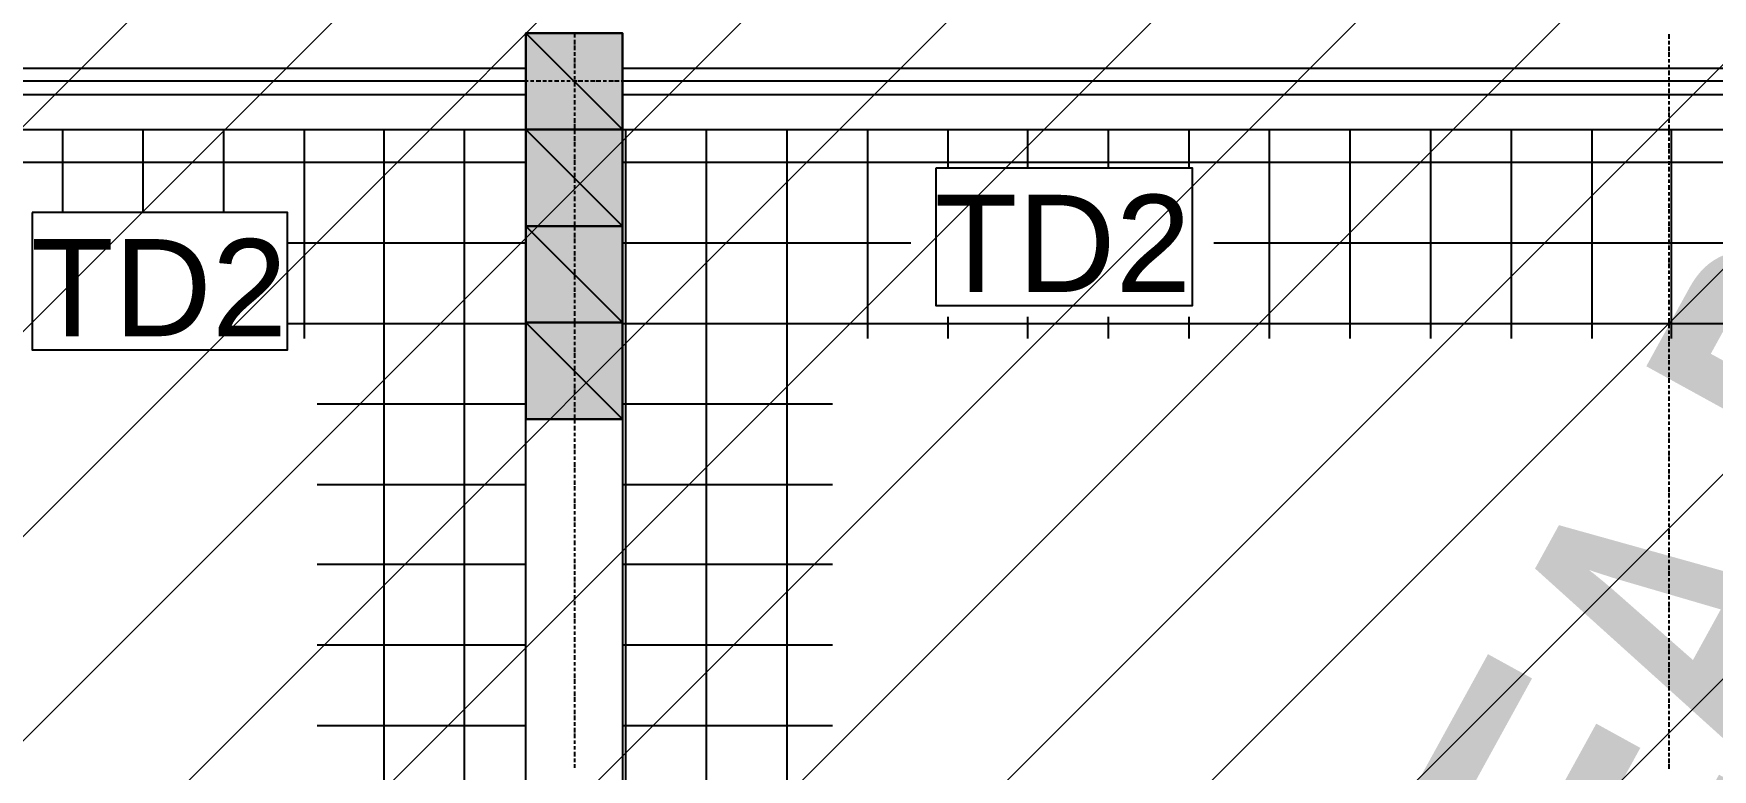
# Model space of a CAD drawing. Header units: metres. Extents: x 2.9 to 42.8, y 1.7 to 28.7.
# Drawn here: x 6.666 to 9.275, y 15.181 to 16.324 of the extents above; entities that cross this region are included whole.
import ezdxf

# ---------------------------------------------------------------- set-up
doc = ezdxf.new("R2010")
doc.units = ezdxf.units.M
for name, color, linetype in [('AMARILLO', 2, 'Continuous'), ('MAGENTA', 6, 'Continuous'), ('NEGRO', 7, 'Continuous'), ('RELLENO_MAGENTA', 6, 'Continuous'), ('TEXTO', 7, 'Continuous')]:
    doc.layers.add(name, color=color, linetype=linetype)
doc.layers.add('RGB_147_149_152', color=7, linetype='Continuous', true_color=0x939598)
doc.styles.add('ArialMT', font='arial.ttf')
doc.styles.add('ArialNarrow_Bold', font='ARIALNB.TTF')

msp = doc.modelspace()

# ---------------------------------------------------------------- hatches: boundary and pattern name
at = {"layer": 'RELLENO_MAGENTA'}
h = msp.add_hatch(color=256, dxfattribs=at)
h.dxf.hatch_style = 1
h.paths.add_polyline_path([(7.5812, 16.3248), (7.4313, 16.3248), (7.5812, 16.1749), (7.5812, 16.3248)])
h.paths.add_polyline_path([(7.4313, 16.3248), (7.5812, 16.1749), (7.4313, 16.1749), (7.4313, 16.3248)])
h = msp.add_hatch(color=256, dxfattribs=at)
h.dxf.hatch_style = 1
h.paths.add_polyline_path([(7.5812, 16.1749), (7.4313, 16.1749), (7.5812, 16.0249), (7.5812, 16.1749)])
h.paths.add_polyline_path([(7.4313, 16.1749), (7.5812, 16.0249), (7.4313, 16.0249), (7.4313, 16.1749)])
h = msp.add_hatch(color=256, dxfattribs=at)
h.dxf.hatch_style = 1
h.paths.add_polyline_path([(7.5812, 16.0249), (7.4313, 16.0249), (7.5812, 15.875), (7.5812, 16.0249)])
h.paths.add_polyline_path([(7.4313, 16.0249), (7.5812, 15.875), (7.4313, 15.875), (7.4313, 16.0249)])
h = msp.add_hatch(color=256, dxfattribs=at)
h.dxf.hatch_style = 1
h.paths.add_polyline_path([(7.5812, 15.875), (7.4313, 15.875), (7.5812, 15.7251), (7.5812, 15.875)])
h.paths.add_polyline_path([(7.4313, 15.875), (7.5812, 15.7251), (7.4313, 15.7251), (7.4313, 15.875)])

# ---------------------------------------------------------------- linework, layer by layer
at = {"layer": 'AMARILLO', "lineweight": -3}
for points in [[(7.5071, 16.3177), (7.5071, 16.323)], [(7.5071, 16.3072), (7.5071, 16.3142)], [(7.5071, 16.2983), (7.5071, 16.3054)], [(9.2075, 16.316), (9.2075, 16.323)], [(9.2075, 16.3072), (9.2075, 16.3124)], [(9.2075, 16.2966), (9.2075, 16.3036)], [(7.5071, 16.2895), (7.5071, 16.2948)], [(7.5071, 16.2789), (7.5071, 16.286)], [(7.5071, 16.2701), (7.5071, 16.2772)], [(9.2075, 16.2878), (9.2075, 16.2948)], [(9.2075, 16.2789), (9.2075, 16.2842)], [(9.2075, 16.2701), (9.2075, 16.2754)], [(6.5317, 16.2701), (7.4313, 16.2701)], [(6.6693, 16.2507), (6.6763, 16.2507)], [(6.6781, 16.2507), (6.6851, 16.2507)], [(6.6887, 16.2507), (6.694, 16.2507)], [(6.6975, 16.2507), (6.7045, 16.2507)], [(6.7063, 16.2507), (6.7134, 16.2507)], [(6.7169, 16.2507), (6.7222, 16.2507)], [(6.7257, 16.2507), (6.7328, 16.2507)], [(6.7345, 16.2507), (6.7416, 16.2507)], [(6.7451, 16.2507), (6.7504, 16.2507)], [(6.7539, 16.2507), (6.7592, 16.2507)], [(6.7627, 16.2507), (6.7698, 16.2507)], [(6.7733, 16.2507), (6.7786, 16.2507)], [(6.7822, 16.2507), (6.7874, 16.2507)], [(6.791, 16.2507), (6.798, 16.2507)], [(6.8016, 16.2507), (6.8068, 16.2507)], [(6.8104, 16.2507), (6.8157, 16.2507)], [(6.8192, 16.2507), (6.8262, 16.2507)], [(6.828, 16.2507), (6.8351, 16.2507)], [(6.8386, 16.2507), (6.8439, 16.2507)], [(6.8474, 16.2507), (6.8545, 16.2507)], [(6.8562, 16.2507), (6.8633, 16.2507)], [(6.8668, 16.2507), (6.8721, 16.2507)], [(6.8756, 16.2507), (6.8827, 16.2507)], [(6.8845, 16.2507), (6.8915, 16.2507)], [(6.895, 16.2507), (6.9003, 16.2507)], [(6.9039, 16.2507), (6.9109, 16.2507)], [(6.9127, 16.2507), (6.9197, 16.2507)], [(6.9233, 16.2507), (6.9286, 16.2507)], [(6.9321, 16.2507), (6.9374, 16.2507)], [(6.9409, 16.2507), (6.948, 16.2507)], [(6.9515, 16.2507), (6.9568, 16.2507)], [(6.9603, 16.2507), (6.9656, 16.2507)], [(6.9691, 16.2507), (6.9762, 16.2507)], [(6.9797, 16.2507), (6.985, 16.2507)], [(6.9885, 16.2507), (6.9938, 16.2507)], [(6.9973, 16.2507), (7.0044, 16.2507)], [(7.0062, 16.2507), (7.0132, 16.2507)], [(7.0168, 16.2507), (7.022, 16.2507)], [(7.0256, 16.2507), (7.0326, 16.2507)], [(7.0344, 16.2507), (7.0414, 16.2507)], [(7.045, 16.2507), (7.0503, 16.2507)], [(7.0538, 16.2507), (7.0608, 16.2507)], [(7.0626, 16.2507), (7.0697, 16.2507)], [(7.0732, 16.2507), (7.0785, 16.2507)], [(7.082, 16.2507), (7.0891, 16.2507)], [(7.0908, 16.2507), (7.0979, 16.2507)], [(7.1014, 16.2507), (7.1067, 16.2507)], [(7.1102, 16.2507), (7.1155, 16.2507)], [(7.1191, 16.2507), (7.1261, 16.2507)], [(7.1296, 16.2507), (7.1349, 16.2507)], [(7.1385, 16.2507), (7.1437, 16.2507)], [(7.1473, 16.2507), (7.1543, 16.2507)], [(7.1561, 16.2507), (7.1632, 16.2507)], [(7.1667, 16.2507), (7.172, 16.2507)], [(7.1755, 16.2507), (7.1826, 16.2507)], [(7.1843, 16.2507), (7.1914, 16.2507)], [(7.1949, 16.2507), (7.2002, 16.2507)], [(7.2037, 16.2507), (7.2108, 16.2507)], [(7.2125, 16.2507), (7.2196, 16.2507)], [(7.2231, 16.2507), (7.2284, 16.2507)], [(7.2319, 16.2507), (7.239, 16.2507)], [(7.2408, 16.2507), (7.2478, 16.2507)], [(7.2513, 16.2507), (7.2566, 16.2507)], [(7.2602, 16.2507), (7.2672, 16.2507)], [(7.269, 16.2507), (7.276, 16.2507)], [(7.2796, 16.2507), (7.2849, 16.2507)], [(7.2884, 16.2507), (7.2937, 16.2507)], [(7.2972, 16.2507), (7.3043, 16.2507)], [(7.3078, 16.2507), (7.3131, 16.2507)], [(7.3166, 16.2507), (7.3219, 16.2507)], [(7.3254, 16.2507), (7.3325, 16.2507)], [(7.3343, 16.2507), (7.3413, 16.2507)], [(7.3448, 16.2507), (7.3501, 16.2507)], [(7.3537, 16.2507), (7.3607, 16.2507)], [(7.3625, 16.2507), (7.3695, 16.2507)], [(7.3731, 16.2507), (7.3783, 16.2507)], [(7.3819, 16.2507), (7.3889, 16.2507)], [(7.3907, 16.2507), (7.3977, 16.2507)], [(7.4013, 16.2507), (7.4066, 16.2507)], [(7.4101, 16.2507), (7.4172, 16.2507)], [(7.4189, 16.2507), (7.426, 16.2507)], [(7.4295, 16.2507), (7.4348, 16.2507)], [(7.4383, 16.2507), (7.4436, 16.2507)], [(7.4471, 16.2507), (7.4542, 16.2507)], [(7.4577, 16.2507), (7.463, 16.2507)], [(7.4665, 16.2507), (7.4718, 16.2507)], [(7.4754, 16.2507), (7.4824, 16.2507)], [(7.4859, 16.2507), (7.4912, 16.2507)], [(7.4948, 16.2507), (7.5001, 16.2507)], [(7.5036, 16.2507), (7.5106, 16.2507)], [(7.5071, 16.2613), (7.5071, 16.2666)], [(7.5071, 16.2525), (7.5071, 16.2578)], [(7.5124, 16.2507), (7.5195, 16.2507)], [(7.523, 16.2507), (7.5283, 16.2507)], [(7.5318, 16.2507), (7.5389, 16.2507)], [(7.5406, 16.2507), (7.5477, 16.2507)], [(7.5512, 16.2507), (7.5565, 16.2507)], [(7.56, 16.2507), (7.5671, 16.2507)], [(7.5688, 16.2507), (7.5759, 16.2507)], [(7.5794, 16.2507), (7.5847, 16.2507)], [(7.5812, 16.2701), (11.2818, 16.2701)], [(7.5883, 16.2507), (7.5953, 16.2507)], [(7.5971, 16.2507), (7.6041, 16.2507)], [(7.6077, 16.2507), (7.6129, 16.2507)], [(7.6165, 16.2507), (7.6218, 16.2507)], [(7.6253, 16.2507), (7.6323, 16.2507)], [(7.6359, 16.2507), (7.6412, 16.2507)], [(7.6447, 16.2507), (7.65, 16.2507)], [(7.6535, 16.2507), (7.6606, 16.2507)], [(7.6641, 16.2507), (7.6694, 16.2507)], [(7.6729, 16.2507), (7.6782, 16.2507)], [(7.6817, 16.2507), (7.6888, 16.2507)], [(7.6906, 16.2507), (7.6976, 16.2507)], [(7.7011, 16.2507), (7.7064, 16.2507)], [(7.71, 16.2507), (7.717, 16.2507)], [(7.7188, 16.2507), (7.7258, 16.2507)], [(7.7294, 16.2507), (7.7347, 16.2507)], [(7.7382, 16.2507), (7.7452, 16.2507)], [(7.747, 16.2507), (7.7541, 16.2507)], [(7.7576, 16.2507), (7.7629, 16.2507)], [(7.7664, 16.2507), (7.7735, 16.2507)], [(7.7752, 16.2507), (7.7823, 16.2507)], [(7.7858, 16.2507), (7.7911, 16.2507)], [(7.7946, 16.2507), (7.7999, 16.2507)], [(7.8034, 16.2507), (7.8105, 16.2507)], [(7.814, 16.2507), (7.8193, 16.2507)], [(7.8228, 16.2507), (7.8281, 16.2507)], [(7.8317, 16.2507), (7.8387, 16.2507)], [(7.8423, 16.2507), (7.8475, 16.2507)], [(7.8511, 16.2507), (7.8564, 16.2507)], [(7.8599, 16.2507), (7.8669, 16.2507)], [(7.8687, 16.2507), (7.8758, 16.2507)], [(7.8793, 16.2507), (7.8846, 16.2507)], [(7.8881, 16.2507), (7.8952, 16.2507)], [(7.8969, 16.2507), (7.904, 16.2507)], [(7.9075, 16.2507), (7.9128, 16.2507)], [(7.9163, 16.2507), (7.9234, 16.2507)], [(7.9252, 16.2507), (7.9322, 16.2507)], [(7.9357, 16.2507), (7.941, 16.2507)], [(7.9446, 16.2507), (7.9516, 16.2507)], [(7.9534, 16.2507), (7.9604, 16.2507)], [(7.964, 16.2507), (7.9693, 16.2507)], [(7.9728, 16.2507), (7.9781, 16.2507)], [(7.9816, 16.2507), (7.9887, 16.2507)], [(7.9922, 16.2507), (7.9975, 16.2507)], [(8.001, 16.2507), (8.0063, 16.2507)], [(8.0098, 16.2507), (8.0169, 16.2507)], [(8.0186, 16.2507), (8.0257, 16.2507)], [(8.0292, 16.2507), (8.0345, 16.2507)], [(8.038, 16.2507), (8.0451, 16.2507)], [(8.0469, 16.2507), (8.0539, 16.2507)], [(8.0574, 16.2507), (8.0627, 16.2507)], [(8.0663, 16.2507), (8.0733, 16.2507)], [(8.0751, 16.2507), (8.0821, 16.2507)], [(8.0857, 16.2507), (8.091, 16.2507)], [(8.0945, 16.2507), (8.1015, 16.2507)], [(8.1033, 16.2507), (8.1104, 16.2507)], [(8.1139, 16.2507), (8.1192, 16.2507)], [(8.1227, 16.2507), (8.1298, 16.2507)], [(8.1315, 16.2507), (8.1386, 16.2507)], [(8.1421, 16.2507), (8.1474, 16.2507)], [(8.1509, 16.2507), (8.1562, 16.2507)], [(8.1598, 16.2507), (8.1668, 16.2507)], [(8.1703, 16.2507), (8.1756, 16.2507)], [(8.1792, 16.2507), (8.1844, 16.2507)], [(8.188, 16.2507), (8.195, 16.2507)], [(8.1968, 16.2507), (8.2038, 16.2507)], [(8.2074, 16.2507), (8.2127, 16.2507)], [(8.2162, 16.2507), (8.2233, 16.2507)], [(8.225, 16.2507), (8.2321, 16.2507)], [(8.2356, 16.2507), (8.2409, 16.2507)], [(8.2444, 16.2507), (8.2515, 16.2507)], [(8.2532, 16.2507), (8.2603, 16.2507)], [(8.2638, 16.2507), (8.2691, 16.2507)], [(8.2726, 16.2507), (8.2797, 16.2507)], [(8.2815, 16.2507), (8.2885, 16.2507)], [(8.292, 16.2507), (8.2973, 16.2507)], [(8.3009, 16.2507), (8.3062, 16.2507)], [(8.3097, 16.2507), (8.3167, 16.2507)], [(8.3203, 16.2507), (8.3256, 16.2507)], [(8.3291, 16.2507), (8.3344, 16.2507)], [(8.3379, 16.2507), (8.345, 16.2507)], [(8.3485, 16.2507), (8.3538, 16.2507)], [(8.3573, 16.2507), (8.3626, 16.2507)], [(8.3661, 16.2507), (8.3732, 16.2507)], [(8.3749, 16.2507), (8.382, 16.2507)], [(8.3855, 16.2507), (8.3908, 16.2507)], [(8.3943, 16.2507), (8.4014, 16.2507)], [(8.4032, 16.2507), (8.4102, 16.2507)], [(8.4137, 16.2507), (8.419, 16.2507)], [(8.4226, 16.2507), (8.4296, 16.2507)], [(8.4314, 16.2507), (8.4384, 16.2507)], [(8.442, 16.2507), (8.4473, 16.2507)], [(8.4508, 16.2507), (8.4578, 16.2507)], [(8.4596, 16.2507), (8.4667, 16.2507)], [(8.4702, 16.2507), (8.4755, 16.2507)], [(8.479, 16.2507), (8.4843, 16.2507)], [(8.4878, 16.2507), (8.4949, 16.2507)], [(8.4984, 16.2507), (8.5037, 16.2507)], [(8.5072, 16.2507), (8.5125, 16.2507)], [(8.5161, 16.2507), (8.5231, 16.2507)], [(8.5266, 16.2507), (8.5319, 16.2507)], [(8.5355, 16.2507), (8.5408, 16.2507)], [(8.5443, 16.2507), (8.5513, 16.2507)], [(8.5531, 16.2507), (8.5602, 16.2507)], [(8.5637, 16.2507), (8.569, 16.2507)], [(8.5725, 16.2507), (8.5796, 16.2507)], [(8.5813, 16.2507), (8.5884, 16.2507)], [(8.5919, 16.2507), (8.5972, 16.2507)], [(8.6007, 16.2507), (8.6078, 16.2507)], [(8.6095, 16.2507), (8.6166, 16.2507)], [(8.6201, 16.2507), (8.6254, 16.2507)], [(8.6289, 16.2507), (8.636, 16.2507)], [(8.6378, 16.2507), (8.6448, 16.2507)], [(8.6483, 16.2507), (8.6536, 16.2507)], [(8.6572, 16.2507), (8.6625, 16.2507)], [(8.666, 16.2507), (8.673, 16.2507)], [(8.6766, 16.2507), (8.6819, 16.2507)], [(8.6854, 16.2507), (8.6907, 16.2507)], [(8.6942, 16.2507), (8.7013, 16.2507)], [(8.7048, 16.2507), (8.7101, 16.2507)], [(8.7136, 16.2507), (8.7189, 16.2507)], [(8.7224, 16.2507), (8.7295, 16.2507)], [(8.7312, 16.2507), (8.7383, 16.2507)], [(8.7418, 16.2507), (8.7471, 16.2507)], [(8.7507, 16.2507), (8.7577, 16.2507)], [(8.7595, 16.2507), (8.7665, 16.2507)], [(8.7701, 16.2507), (8.7753, 16.2507)], [(8.7789, 16.2507), (8.7859, 16.2507)], [(8.7877, 16.2507), (8.7948, 16.2507)], [(8.7983, 16.2507), (8.8036, 16.2507)], [(8.8071, 16.2507), (8.8142, 16.2507)], [(8.8159, 16.2507), (8.823, 16.2507)], [(8.8265, 16.2507), (8.8318, 16.2507)], [(8.8353, 16.2507), (8.8406, 16.2507)], [(8.8441, 16.2507), (8.8512, 16.2507)], [(8.8547, 16.2507), (8.86, 16.2507)], [(8.8635, 16.2507), (8.8688, 16.2507)], [(8.8724, 16.2507), (8.8794, 16.2507)], [(8.8812, 16.2507), (8.8882, 16.2507)], [(8.8918, 16.2507), (8.8971, 16.2507)], [(8.9006, 16.2507), (8.9076, 16.2507)], [(8.9094, 16.2507), (8.9165, 16.2507)], [(8.92, 16.2507), (8.9253, 16.2507)], [(8.9288, 16.2507), (8.9359, 16.2507)], [(8.9376, 16.2507), (8.9447, 16.2507)], [(8.9482, 16.2507), (8.9535, 16.2507)], [(8.957, 16.2507), (8.9641, 16.2507)], [(8.9658, 16.2507), (8.9729, 16.2507)], [(8.9764, 16.2507), (8.9817, 16.2507)], [(8.9852, 16.2507), (8.9923, 16.2507)], [(8.9941, 16.2507), (9.0011, 16.2507)], [(9.0047, 16.2507), (9.0099, 16.2507)], [(9.0135, 16.2507), (9.0188, 16.2507)], [(9.0223, 16.2507), (9.0293, 16.2507)], [(9.0329, 16.2507), (9.0382, 16.2507)], [(9.0417, 16.2507), (9.047, 16.2507)], [(9.0505, 16.2507), (9.0576, 16.2507)], [(9.0593, 16.2507), (9.0664, 16.2507)], [(9.0699, 16.2507), (9.0752, 16.2507)], [(9.0787, 16.2507), (9.0858, 16.2507)], [(9.0876, 16.2507), (9.0946, 16.2507)], [(9.0981, 16.2507), (9.1034, 16.2507)], [(9.107, 16.2507), (9.114, 16.2507)], [(9.1158, 16.2507), (9.1228, 16.2507)], [(9.1264, 16.2507), (9.1317, 16.2507)], [(9.1352, 16.2507), (9.1422, 16.2507)], [(9.144, 16.2507), (9.1511, 16.2507)], [(9.1546, 16.2507), (9.1599, 16.2507)], [(9.1634, 16.2507), (9.1705, 16.2507)], [(9.1722, 16.2507), (9.1793, 16.2507)], [(9.1828, 16.2507), (9.1881, 16.2507)], [(9.1916, 16.2507), (9.1969, 16.2507)], [(9.2004, 16.2507), (9.2075, 16.2507)], [(9.2075, 16.2595), (9.2075, 16.2666)], [(9.2075, 16.2507), (9.2075, 16.256)], [(9.211, 16.2507), (9.2163, 16.2507)], [(9.2198, 16.2507), (9.2251, 16.2507)], [(9.2287, 16.2507), (9.2357, 16.2507)], [(9.2375, 16.2507), (9.2445, 16.2507)], [(9.2481, 16.2507), (9.2534, 16.2507)], [(9.2569, 16.2507), (9.2639, 16.2507)], [(9.2657, 16.2507), (9.2728, 16.2507)], [(6.5317, 16.2295), (7.4313, 16.2295)], [(7.5071, 16.2419), (7.5071, 16.2489)], [(7.5071, 16.2331), (7.5071, 16.2384)], [(7.5071, 16.2242), (7.5071, 16.2295)], [(7.5812, 16.2295), (11.2818, 16.2295)], [(9.2075, 16.2419), (9.2075, 16.2472)], [(9.2075, 16.2313), (9.2075, 16.2384)], [(9.2075, 16.2225), (9.2075, 16.2295)], [(7.5071, 16.2137), (7.5071, 16.2207)], [(7.5071, 16.2048), (7.5071, 16.2101)], [(7.5071, 16.196), (7.5071, 16.2013)], [(9.2075, 16.2137), (9.2075, 16.219)], [(9.2075, 16.2031), (9.2075, 16.2101)], [(9.2075, 16.1943), (9.2075, 16.2013)], [(7.5071, 16.1854), (7.5071, 16.1925)], [(7.5071, 16.1766), (7.5071, 16.1837)], [(7.5071, 16.1678), (7.5071, 16.1731)], [(9.2075, 16.1854), (9.2075, 16.1907)], [(9.2075, 16.1749), (9.2075, 16.1819)], [(9.2075, 16.166), (9.2075, 16.1731)], [(7.5071, 16.1572), (7.5071, 16.1643)], [(7.5071, 16.1484), (7.5071, 16.1555)], [(9.2075, 16.1572), (9.2075, 16.1625)], [(9.2075, 16.1466), (9.2075, 16.1537)], [(7.5071, 16.1396), (7.5071, 16.1449)], [(7.5071, 16.129), (7.5071, 16.1361)], [(7.5071, 16.1202), (7.5071, 16.1272)], [(9.2075, 16.1378), (9.2075, 16.1449)], [(9.2075, 16.129), (9.2075, 16.1343)], [(9.2075, 16.1202), (9.2075, 16.1255)], [(7.5071, 16.1114), (7.5071, 16.1167)], [(7.5071, 16.1008), (7.5071, 16.1078)], [(7.5071, 16.092), (7.5071, 16.099)], [(9.2075, 16.1096), (9.2075, 16.1167)], [(9.2075, 16.1008), (9.2075, 16.1061)], [(9.2075, 16.092), (9.2075, 16.0973)], [(7.5071, 16.0831), (7.5071, 16.0884)], [(7.5071, 16.0743), (7.5071, 16.0796)], [(7.5071, 16.0637), (7.5071, 16.0708)], [(9.2075, 16.0814), (9.2075, 16.0884)], [(9.2075, 16.0726), (9.2075, 16.0778)], [(9.2075, 16.0637), (9.2075, 16.069)], [(7.5071, 16.0549), (7.5071, 16.0602)], [(7.5071, 16.0461), (7.5071, 16.0514)], [(7.5071, 16.0355), (7.5071, 16.0426)], [(9.2075, 16.0532), (9.2075, 16.0602)], [(9.2075, 16.0443), (9.2075, 16.0514)], [(9.2075, 16.0355), (9.2075, 16.0408)], [(7.5071, 16.0267), (7.5071, 16.032)], [(7.5071, 16.0179), (7.5071, 16.0232)], [(9.2075, 16.0249), (9.2075, 16.032)], [(9.2075, 16.0161), (9.2075, 16.0232)], [(7.5071, 16.0073), (7.5071, 16.0143)], [(7.5071, 15.9985), (7.5071, 16.0055)], [(7.5071, 15.9897), (7.5071, 15.9949)], [(9.2075, 16.0073), (9.2075, 16.0126)], [(9.2075, 15.9967), (9.2075, 16.0038)], [(9.2075, 15.9879), (9.2075, 15.9949)], [(7.5071, 15.9791), (7.5071, 15.9861)], [(7.5071, 15.9703), (7.5071, 15.9773)], [(7.5071, 15.9614), (7.5071, 15.9667)], [(9.2075, 15.9791), (9.2075, 15.9844)], [(9.2075, 15.9685), (9.2075, 15.9755)], [(9.2075, 15.9597), (9.2075, 15.9667)], [(7.5071, 15.9508), (7.5071, 15.9579)], [(7.5071, 15.942), (7.5071, 15.9491)], [(7.5071, 15.9332), (7.5071, 15.9385)], [(9.2075, 15.9508), (9.2075, 15.9561)], [(9.2075, 15.942), (9.2075, 15.9473)], [(9.2075, 15.9314), (9.2075, 15.9385)], [(7.5071, 15.9226), (7.5071, 15.9297)], [(7.5071, 15.9138), (7.5071, 15.9209)], [(7.5071, 15.905), (7.5071, 15.9103)], [(9.2075, 15.9226), (9.2075, 15.9279)], [(9.2075, 15.9138), (9.2075, 15.9191)], [(9.2075, 15.9032), (9.2075, 15.9103)], [(7.5071, 15.8962), (7.5071, 15.9015)], [(7.5071, 15.8856), (7.5071, 15.8926)], [(9.2075, 15.8944), (9.2075, 15.8997)], [(9.2075, 15.8856), (9.2075, 15.8909)], [(7.5071, 15.8768), (7.5071, 15.8821)], [(7.5071, 15.8679), (7.5071, 15.8732)], [(7.5071, 15.8574), (7.5071, 15.8644)], [(9.2075, 15.875), (9.2075, 15.8821)], [(9.2075, 15.8662), (9.2075, 15.8732)], [(9.2075, 15.8574), (9.2075, 15.8627)], [(7.5071, 15.8485), (7.5071, 15.8538)], [(7.5071, 15.8397), (7.5071, 15.845)], [(7.5071, 15.8291), (7.5071, 15.8362)], [(9.2075, 15.8468), (9.2075, 15.8538)], [(9.2075, 15.838), (9.2075, 15.845)], [(9.2075, 15.8291), (9.2075, 15.8344)], [(7.5071, 15.8203), (7.5071, 15.8274)], [(7.5071, 15.8115), (7.5071, 15.8168)], [(7.5071, 15.8009), (7.5071, 15.808)], [(9.2075, 15.8186), (9.2075, 15.8256)], [(9.2075, 15.8097), (9.2075, 15.8168)], [(9.2075, 15.8009), (9.2075, 15.8062)], [(7.5071, 15.7921), (7.5071, 15.7992)], [(7.5071, 15.7833), (7.5071, 15.7886)], [(9.2075, 15.7903), (9.2075, 15.7974)], [(9.2075, 15.7815), (9.2075, 15.7886)], [(7.5071, 15.7727), (7.5071, 15.7798)], [(7.5071, 15.7639), (7.5071, 15.7709)], [(7.5071, 15.7551), (7.5071, 15.7603)], [(9.2075, 15.7727), (9.2075, 15.778)], [(9.2075, 15.7639), (9.2075, 15.7692)], [(9.2075, 15.7533), (9.2075, 15.7603)], [(7.5071, 15.7445), (7.5071, 15.7515)], [(7.5071, 15.7357), (7.5071, 15.7427)], [(7.5071, 15.7268), (7.5071, 15.7321)], [(9.2075, 15.7445), (9.2075, 15.7498)], [(9.2075, 15.7357), (9.2075, 15.7409)], [(9.2075, 15.7251), (9.2075, 15.7321)], [(7.5071, 15.718), (7.5071, 15.7233)], [(7.5071, 15.7074), (7.5071, 15.7145)], [(7.5071, 15.6986), (7.5071, 15.7039)], [(9.2075, 15.7162), (9.2075, 15.7215)], [(9.2075, 15.7074), (9.2075, 15.7127)], [(9.2075, 15.6968), (9.2075, 15.7039)], [(7.5071, 15.6898), (7.5071, 15.6951)], [(7.5071, 15.6792), (7.5071, 15.6863)], [(7.5071, 15.6704), (7.5071, 15.6774)], [(9.2075, 15.688), (9.2075, 15.6951)], [(9.2075, 15.6792), (9.2075, 15.6845)], [(9.2075, 15.6686), (9.2075, 15.6757)], [(7.5071, 15.6616), (7.5071, 15.6669)], [(7.5071, 15.651), (7.5071, 15.658)], [(9.2075, 15.6598), (9.2075, 15.6669)], [(9.2075, 15.651), (9.2075, 15.6563)], [(7.5071, 15.6422), (7.5071, 15.6492)], [(7.5071, 15.6333), (7.5071, 15.6386)], [(7.5071, 15.6228), (7.5071, 15.6298)], [(9.2075, 15.6404), (9.2075, 15.6475)], [(9.2075, 15.6316), (9.2075, 15.6386)], [(9.2075, 15.6228), (9.2075, 15.6281)], [(7.5071, 15.6139), (7.5071, 15.621)], [(7.5071, 15.6051), (7.5071, 15.6104)], [(7.5071, 15.5945), (7.5071, 15.6016)], [(9.2075, 15.6122), (9.2075, 15.6192)], [(9.2075, 15.6034), (9.2075, 15.6104)], [(9.2075, 15.5945), (9.2075, 15.5998)], [(7.5071, 15.5857), (7.5071, 15.5928)], [(7.5071, 15.5769), (7.5071, 15.5822)], [(7.5071, 15.5663), (7.5071, 15.5734)], [(9.2075, 15.5857), (9.2075, 15.591)], [(9.2075, 15.5751), (9.2075, 15.5822)], [(9.2075, 15.5663), (9.2075, 15.5716)], [(7.5071, 15.5575), (7.5071, 15.5646)], [(7.5071, 15.5487), (7.5071, 15.554)], [(7.5071, 15.5399), (7.5071, 15.5452)], [(9.2075, 15.5575), (9.2075, 15.5628)], [(9.2075, 15.5469), (9.2075, 15.554)], [(9.2075, 15.5381), (9.2075, 15.5452)], [(7.5071, 15.5293), (7.5071, 15.5363)], [(7.5071, 15.5205), (7.5071, 15.5258)], [(9.2075, 15.5293), (9.2075, 15.5346)], [(9.2075, 15.5187), (9.2075, 15.5258)], [(7.5071, 15.5116), (7.5071, 15.5169)], [(7.5071, 15.5011), (7.5071, 15.5081)], [(7.5071, 15.4922), (7.5071, 15.4993)], [(9.2075, 15.5099), (9.2075, 15.5169)], [(9.2075, 15.5011), (9.2075, 15.5063)], [(9.2075, 15.4905), (9.2075, 15.4975)], [(7.5071, 15.4834), (7.5071, 15.4887)], [(7.5071, 15.4728), (7.5071, 15.4799)], [(7.5071, 15.464), (7.5071, 15.4711)], [(9.2075, 15.4817), (9.2075, 15.4887)], [(9.2075, 15.4728), (9.2075, 15.4781)], [(9.2075, 15.4623), (9.2075, 15.4693)], [(7.5071, 15.4552), (7.5071, 15.4605)], [(7.5071, 15.4446), (7.5071, 15.4517)], [(7.5071, 15.4358), (7.5071, 15.4428)], [(9.2075, 15.4534), (9.2075, 15.4605)], [(9.2075, 15.4446), (9.2075, 15.4499)], [(9.2075, 15.434), (9.2075, 15.4411)], [(7.5071, 15.427), (7.5071, 15.4323)], [(7.5071, 15.4164), (7.5071, 15.4234)], [(9.2075, 15.4252), (9.2075, 15.4323)], [(9.2075, 15.4164), (9.2075, 15.4217)], [(7.5071, 15.4076), (7.5071, 15.4146)], [(7.5071, 15.3987), (7.5071, 15.404)], [(7.5071, 15.3899), (7.5071, 15.3952)], [(9.2075, 15.4076), (9.2075, 15.4129)], [(9.2075, 15.397), (9.2075, 15.404)], [(9.2075, 15.3882), (9.2075, 15.3935)], [(7.5071, 15.3793), (7.5071, 15.3864)], [(7.5071, 15.3705), (7.5071, 15.3758)], [(7.5071, 15.3617), (7.5071, 15.367)], [(9.2075, 15.3793), (9.2075, 15.3846)], [(9.2075, 15.3688), (9.2075, 15.3758)], [(9.2075, 15.3599), (9.2075, 15.367)], [(7.5071, 15.3511), (7.5071, 15.3582)], [(7.5071, 15.3423), (7.5071, 15.3476)], [(7.5071, 15.3335), (7.5071, 15.3388)], [(9.2075, 15.3511), (9.2075, 15.3564)], [(9.2075, 15.3405), (9.2075, 15.3476)], [(9.2075, 15.3317), (9.2075, 15.3388)], [(7.5071, 15.3229), (7.5071, 15.33)], [(7.5071, 15.3141), (7.5071, 15.3211)], [(7.5071, 15.3053), (7.5071, 15.3106)], [(9.2075, 15.3229), (9.2075, 15.3282)], [(9.2075, 15.3123), (9.2075, 15.3194)], [(9.2075, 15.3035), (9.2075, 15.3106)], [(7.5071, 15.2947), (7.5071, 15.3017)], [(7.5071, 15.2859), (7.5071, 15.2929)], [(9.2075, 15.2947), (9.2075, 15.3)], [(9.2075, 15.2841), (9.2075, 15.2912)], [(7.5071, 15.277), (7.5071, 15.2823)], [(7.5071, 15.2665), (7.5071, 15.2735)], [(7.5071, 15.2576), (7.5071, 15.2647)], [(9.2075, 15.2753), (9.2075, 15.2823)], [(9.2075, 15.2665), (9.2075, 15.2717)], [(9.2075, 15.2576), (9.2075, 15.2629)], [(7.5071, 15.2488), (7.5071, 15.2541)], [(7.5071, 15.2382), (7.5071, 15.2453)], [(7.5071, 15.2294), (7.5071, 15.2365)], [(9.2075, 15.2471), (9.2075, 15.2541)], [(9.2075, 15.2382), (9.2075, 15.2435)], [(9.2075, 15.2294), (9.2075, 15.2347)], [(7.5071, 15.2206), (7.5071, 15.2259)], [(7.5071, 15.2118), (7.5071, 15.2171)], [(7.5071, 15.2012), (7.5071, 15.2083)], [(9.2075, 15.2188), (9.2075, 15.2259)], [(9.2075, 15.21), (9.2075, 15.2153)], [(9.2075, 15.2012), (9.2075, 15.2065)], [(7.5071, 15.1924), (7.5071, 15.1977)], [(7.5071, 15.1836), (7.5071, 15.1888)], [(9.2075, 15.1906), (9.2075, 15.1977)], [(9.2075, 15.1818), (9.2075, 15.1888)]]:
    msp.add_lwpolyline(points, dxfattribs=at)
at = {"layer": 'MAGENTA', "lineweight": -3}
for points in [[(7.5812, 16.3248), (7.4313, 16.3248), (7.5812, 16.1749)], [(7.4313, 16.3248), (7.5812, 16.1749), (7.4313, 16.1749)], [(7.4313, 16.3248), (7.4313, 16.1749), (7.5812, 16.1749), (7.5812, 16.3248)], [(7.5812, 16.1749), (7.4313, 16.1749), (7.5812, 16.0249)], [(7.4313, 16.1749), (7.5812, 16.0249), (7.4313, 16.0249)], [(7.4313, 16.1749), (7.4313, 16.0249), (7.5812, 16.0249), (7.5812, 16.1749)], [(7.5812, 16.0249), (7.4313, 16.0249), (7.5812, 15.875)], [(7.4313, 16.0249), (7.5812, 15.875), (7.4313, 15.875)], [(7.4313, 16.0249), (7.4313, 15.875), (7.5812, 15.875), (7.5812, 16.0249)], [(7.5812, 15.875), (7.4313, 15.875), (7.5812, 15.7251)], [(7.4313, 15.875), (7.5812, 15.7251), (7.4313, 15.7251)], [(7.4313, 15.875), (7.4313, 15.7251), (7.5812, 15.7251), (7.5812, 15.875)]]:
    msp.add_lwpolyline(points, close=True, dxfattribs=at)
at = {"layer": 'NEGRO', "lineweight": -3}
for points in [[(7.4313, 12.5748), (7.4313, 16.3248), (7.5812, 16.3248), (7.5812, 12.5748)], [(8.068, 16.1149), (8.068, 15.9015), (8.4667, 15.9015), (8.4667, 16.1149)], [(6.664, 16.0461), (6.664, 15.8327), (7.0608, 15.8327), (7.0608, 16.0461)]]:
    msp.add_lwpolyline(points, close=True, dxfattribs=at)
for points in [[(6.5317, 16.2507), (7.4313, 16.2507)], [(7.5812, 16.2507), (11.2818, 16.2507)], [(6.5317, 16.1749), (7.4313, 16.1749)], [(6.7116, 16.0461), (6.7116, 16.1749)], [(6.8368, 16.0461), (6.8368, 16.1749)], [(6.9621, 16.0461), (6.9621, 16.1749)], [(7.0873, 15.8503), (7.0873, 16.1749)], [(7.2108, 15.8503), (7.2108, 16.1749)], [(7.336, 15.8503), (7.336, 16.1749)], [(7.5812, 16.1749), (11.2818, 16.1749)], [(7.5865, 15.8503), (7.5865, 16.1749)], [(7.7117, 14.7496), (7.7117, 15.8503), (7.7117, 16.1749)], [(7.837, 14.7496), (7.837, 15.8503), (7.837, 16.1749)], [(7.9622, 15.8503), (7.9622, 16.1749)], [(8.0874, 16.1149), (8.0874, 16.1749)], [(8.2109, 16.1149), (8.2109, 16.1749)], [(8.3361, 16.1149), (8.3361, 16.1749)], [(8.4614, 16.1149), (8.4614, 16.1749)], [(8.5866, 15.8503), (8.5866, 16.1749)], [(8.7118, 15.8503), (8.7118, 16.1749)], [(8.8371, 15.8503), (8.8371, 16.1749)], [(8.9623, 15.8503), (8.9623, 16.1749)], [(9.0876, 15.8503), (9.0876, 16.1749)], [(9.211, 15.8503), (9.211, 16.1749)], [(7.4313, 16.1237), (6.5811, 16.1237)], [(11.4318, 16.1237), (9.2075, 16.1237), (7.5812, 16.1237)], [(7.4313, 15.9985), (7.0608, 15.9985)], [(8.0292, 15.9985), (7.5812, 15.9985)], [(10.4158, 15.9985), (9.2075, 15.9985), (8.5002, 15.9985)], [(7.4313, 15.8732), (7.0608, 15.8732)], [(9.2075, 15.8732), (7.5812, 15.8732)], [(8.0874, 15.8503), (8.0874, 15.8838)], [(8.2109, 15.8503), (8.2109, 15.8838)], [(8.3361, 15.8503), (8.3361, 15.8838)], [(8.4614, 15.8503), (8.4614, 15.8838)], [(11.4318, 15.8732), (9.2075, 15.8732)], [(7.2108, 14.3245), (7.2108, 15.8503)], [(7.336, 14.3245), (7.336, 15.8503)], [(7.5865, 14.3245), (7.5865, 15.8503)], [(7.4313, 15.748), (7.1067, 15.748)], [(7.9075, 15.748), (7.5812, 15.748)], [(7.4313, 15.6228), (7.1067, 15.6228)], [(7.9075, 15.6228), (7.5812, 15.6228)], [(7.4313, 15.4993), (7.1067, 15.4993)], [(7.9075, 15.4993), (7.5812, 15.4993)], [(7.4313, 15.3741), (7.1067, 15.3741)], [(7.9075, 15.3741), (7.5812, 15.3741)], [(7.4313, 15.2488), (7.1067, 15.2488)], [(7.9075, 15.2488), (7.5812, 15.2488)]]:
    msp.add_lwpolyline(points, dxfattribs=at)
at = {"layer": 'RGB_147_149_152', "lineweight": 15}
for points in [[(5.782, 15.3123), (11.4953, 21.0256)], [(5.782, 14.9931), (11.8128, 21.0256)], [(5.782, 14.6756), (12.132, 21.0256)], [(5.782, 14.3581), (12.4495, 21.0256)], [(5.782, 14.0388), (12.6189, 20.8774)], [(5.782, 13.7213), (12.6206, 20.5599)], [(5.782, 13.402), (12.6206, 20.2424)], [(6.0713, 13.3756), (12.6206, 19.9231)], [(6.3906, 13.3756), (12.6206, 19.6056)], [(6.7081, 13.3756), (12.6224, 19.2881)], [(7.0273, 13.3756), (12.6224, 18.9706)], [(7.2813, 13.3121), (12.6224, 18.6531)]]:
    msp.add_lwpolyline(points, dxfattribs=at)

# ---------------------------------------------------------------- texts
at = {"layer": 'TEXTO', "color": 18, "true_color": 0x000000, "style": 'ArialNarrow_Bold', "width": 0.82}
msp.add_text('AREA POR CONSTRUIR', height=0.4828, rotation=61.188, dxfattribs=at).set_placement((8.9006, 14.3122))
at = {"layer": 'TEXTO', "color": 18, "true_color": 0x000000, "style": 'ArialMT'}
for p in [(8.0663, 15.9226), (6.6622, 15.8538)]:
    msp.add_text('TD2', height=0.1509, dxfattribs=at).set_placement(p)

doc.saveas('drawing.dxf')
